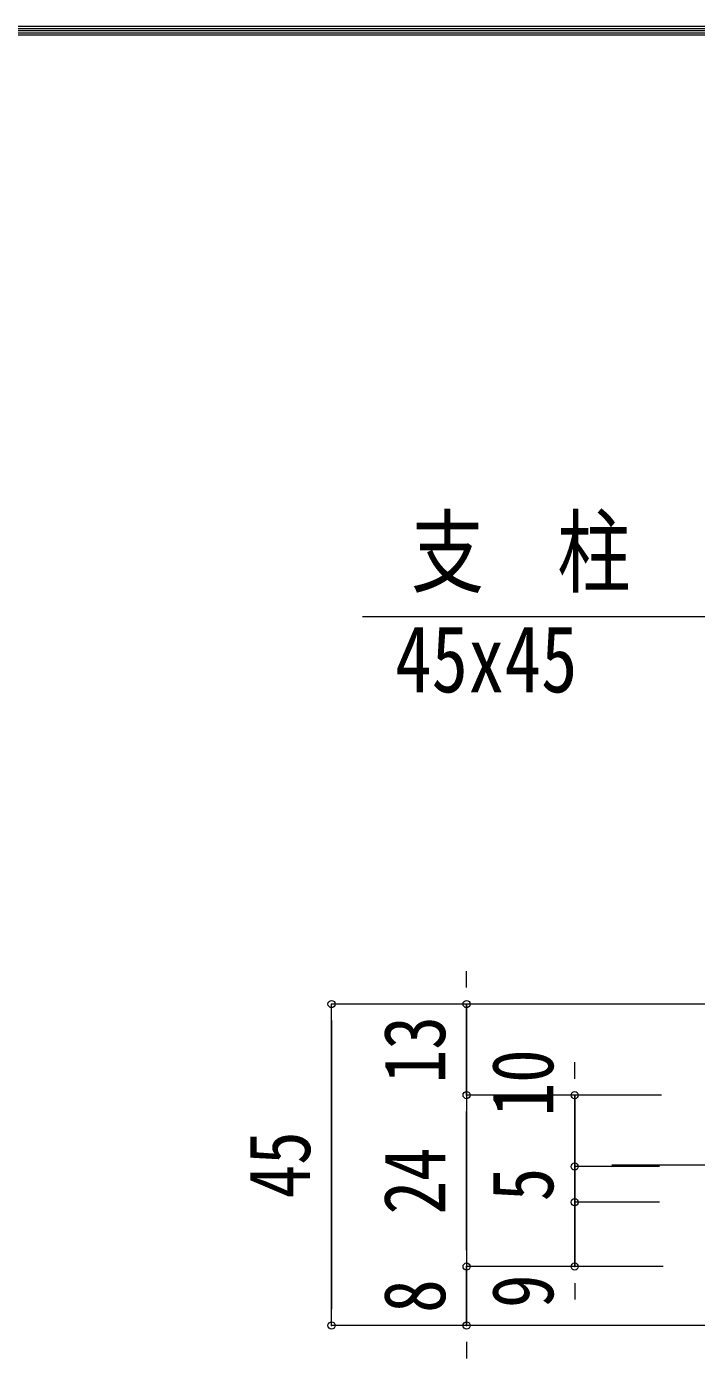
# Model space of a CAD drawing. Units: millimetres at full size; details may follow other scales. Extents: x -1603 to 1599, y -1129 to 1133.
# Drawn here: x -395.1 to -207.7, y 760.4 to 1133.2 of the extents above; entities that cross this region are included whole.
import ezdxf
from ezdxf.enums import TextEntityAlignment as Align

# ---------------------------------------------------------------- set-up
doc = ezdxf.new("R2010")
doc.units = ezdxf.units.MM
doc.header["$LTSCALE"] = 4
doc.header["$PDMODE"] = 32
doc.header["$PDSIZE"] = 2
doc.linetypes.add('CHAIN2', pattern=[12, 9, -1, 1, -1])
for name, color, linetype, lineweight in [('0-0_0', 7, 'Continuous', 18), ('0-1_1手摺寸法', 3, 'Continuous', 18), ('0-5_3中心線', 2, 'CHAIN2', 18), ('1-0_WAKU', 7, 'Continuous', 18)]:
    doc.layers.add(name, color=color, linetype=linetype, lineweight=lineweight)
doc.styles.add('ＭＳ ゴシック', font='')
doc.styles.get('ＭＳ ゴシック').set_extended_font_data('MS Gothic')

msp = doc.modelspace()

# ---------------------------------------------------------------- linework, layer by layer
at = {"layer": '0-0_0'}
msp.add_lwpolyline([(-142.722, 859.553), (-195.032, 967.99), (-301.066, 967.99)], dxfattribs=at)
at = {"layer": '0-1_1手摺寸法'}
for p, q in [((-271.969, 864.153), (-271.969, 868.753)), ((-167.541, 859.553), (-309.771, 859.553)), ((-309.771, 769.553), (-309.771, 859.553)), ((-167.541, 859.553), (-271.969, 859.553)), ((-309.771, 854.953), (-309.771, 774.153)), ((-241.712, 838.653), (-241.712, 843.253)), ((-217.441, 834.053), (-271.969, 834.053)), ((-271.969, 834.053), (-271.969, 786.053)), ((-217.441, 834.053), (-271.969, 834.053)), ((-217.441, 834.053), (-241.712, 834.053)), ((-271.969, 790.653), (-271.969, 829.453)), ((-271.969, 829.453), (-271.969, 824.853)), ((-241.712, 818.653), (-241.712, 823.253)), ((-217.941, 814.053), (-241.712, 814.053)), ((-217.941, 814.053), (-241.712, 814.053)), ((-241.712, 808.653), (-241.712, 813.253)), ((-241.712, 809.453), (-241.712, 804.853)), ((-217.941, 804.053), (-241.712, 804.053)), ((-217.941, 804.053), (-241.712, 804.053)), ((-241.712, 799.453), (-241.712, 794.853)), ((-271.969, 790.653), (-271.969, 795.253)), ((-216.941, 786.053), (-271.969, 786.053)), ((-216.941, 786.053), (-271.969, 786.053)), ((-216.941, 786.053), (-241.712, 786.053)), ((-241.712, 781.453), (-241.712, 776.853)), ((-167.541, 769.553), (-309.771, 769.553)), ((-167.541, 769.553), (-271.969, 769.553)), ((-271.969, 764.953), (-271.969, 760.353))]:
    msp.add_line(p, q, dxfattribs=at)
for points in [[(-271.969, 834.053), (-271.969, 859.553), (-271.969, 834.053)], [(-241.712, 834.053), (-241.712, 814.053), (-241.712, 834.053)], [(-241.712, 814.053), (-241.712, 804.053), (-241.712, 814.053)], [(-241.712, 804.053), (-241.712, 786.053), (-241.712, 804.053)], [(-271.969, 769.553), (-271.969, 786.053), (-271.969, 769.553)]]:
    msp.add_lwpolyline(points, dxfattribs=at)
for p in [(-309.771, 859.553), (-271.969, 859.553), (-271.969, 834.053), (-241.712, 834.053), (-241.712, 814.053), (-241.712, 804.053), (-271.969, 786.053), (-241.712, 786.053), (-309.771, 769.553), (-271.969, 769.553)]:
    msp.add_point(p, dxfattribs=at)
at = {"layer": '0-5_3中心線'}
msp.add_line((-231.317, 814.553), (561.173, 814.553), dxfattribs=at)
at = {"layer": '1-0_WAKU'}
for p, q in [((1599.2, 1133.2), (-1603.2, 1133.2)), ((1598.6, 1132.6), (-1602.6, 1132.6)), ((1598, 1132), (-1602, 1132)), ((1597.4, 1131.4), (-1601.4, 1131.4)), ((1596.8, 1130.8), (-1600.8, 1130.8))]:
    msp.add_line(p, q, dxfattribs=at)

# ---------------------------------------------------------------- texts
at = {"layer": '0-0_0', "style": 'ＭＳ ゴシック', "width": 0.8}
for s, p in [('支\u3000柱', (-287.565, 971.132)), ('45x45', (-291.998, 941.2))]:
    msp.add_text(s, height=18.77, dxfattribs=at).set_placement(p, align=Align.BOTTOM_LEFT)
at = {"layer": '0-1_1手摺寸法', "color": 7, "style": 'ＭＳ ゴシック', "width": 0.8}
for s, p in [('13', (-272.788, 837.382)), ('10', (-242.53, 828.082)), ('45', (-310.59, 805.132)), ('24', (-272.788, 800.632)), ('5', (-242.53, 804.343)), ('8', (-272.788, 773.093)), ('9', (-242.53, 774.443))]:
    msp.add_text(s, height=17.27, rotation=90, dxfattribs=at).set_placement(p, align=Align.BOTTOM_LEFT)

doc.saveas('drawing.dxf')
